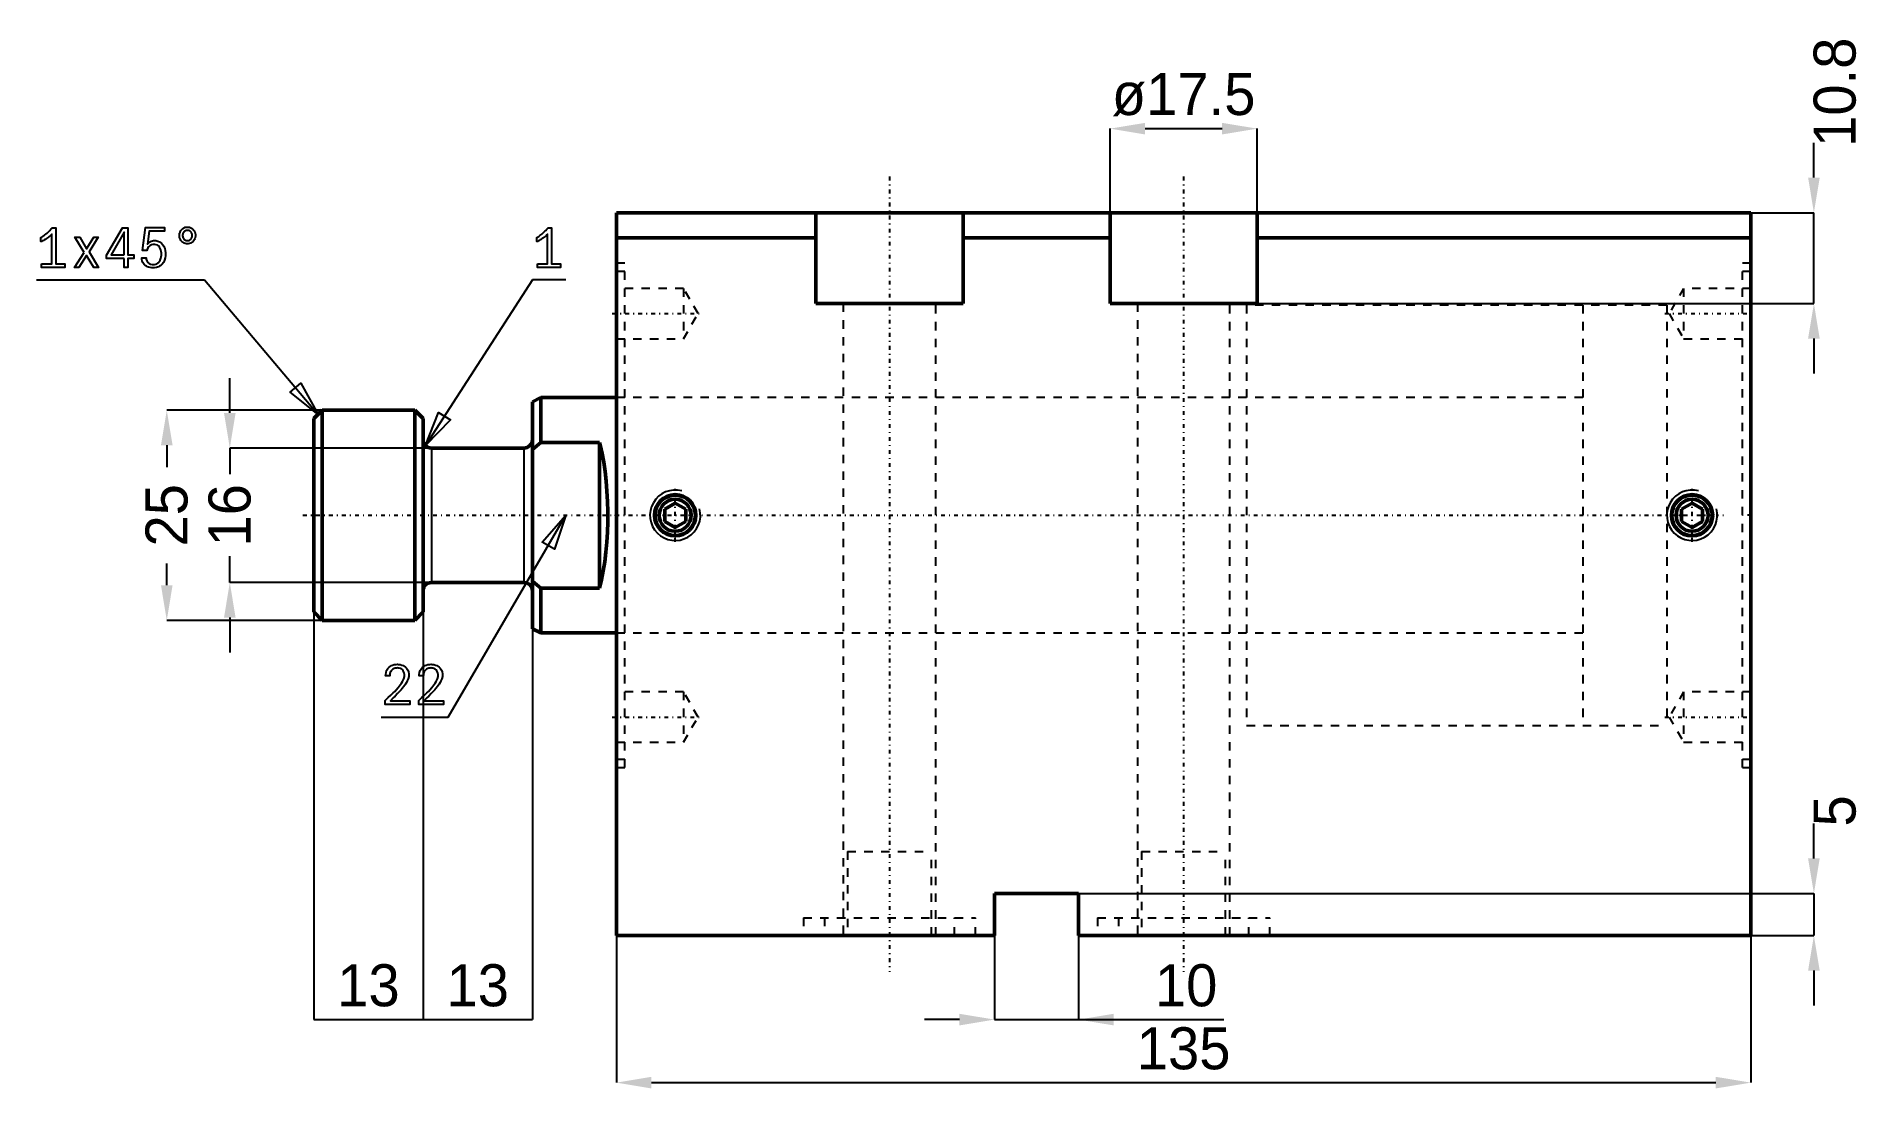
# Model space of a CAD drawing. Header units: millimetres. Extents: x -69 to 148, y -68 to 57.
import ezdxf

# ---------------------------------------------------------------- set-up
doc = ezdxf.new("R2010")
doc.units = ezdxf.units.MM
doc.linetypes.add('Center', pattern=[1.5, 0.45, -0.5, 0.05, -0.5])
doc.linetypes.add('Dashed', pattern=[2, 1, -1])
for name, color, linetype, lineweight in [('2d ConnectionPoints', 7, 'Continuous', 50), ('AM_0', 7, 'Continuous', 50), ('AM_4', 3, 'Continuous', 25), ('AM_5', 3, 'Continuous', 25), ('AM_7', 7, 'Center', 25), ('AM_9', 6, 'Dashed', 25)]:
    doc.layers.add(name, color=color, linetype=linetype, lineweight=lineweight)
doc.dimstyles.new('ISO-25', dxfattribs={"dimtxt": 2.5, "dimasz": 2.5, "dimexe": 1.25, "dimexo": 0.625, "dimtad": 1, "dimtxsty": 'Standard', "dimcen": 2.5, "dimadec": 0, "dimazin": 0, "dimtfac": 1, "dimtmove": 0, "dimatfit": 3, "dimfxl": 0, "dimarcsym": 0})

# ---------------------------------------------------------------- blocks, each defined once
blk = doc.blocks.new('1_JECX_MF_TLA_50_40_0_rod__0_in_JECX_MF_160_J_TLA_50_40_0__2')
at = {"layer": 'AM_0'}
for p, q in [((-9, 14), (-10, 13.5)), ((-10, 13.5), (-10, -13.5)), ((0, 14), (-9, 14)), ((-9, 14), (-9, 8.66)), ((-35, 12.5), (-36, 11.5)), ((-36, 11.5), (-36, -11.5)), ((-24, 12.5), (-35, 12.5)), ((-35, 12.5), (-35, -12.5)), ((-23, 11.5), (-24, 12.5)), ((-24, 12.5), (-24, -12.5)), ((-23, 11.5), (-23, -11.5)), ((-11, 8), (-22, 8)), ((-9, 8.66), (-10, 7.83)), ((-2, 8.66), (-9, 8.66)), ((-2, 8.66), (-2, -8.66)), ((-22, -8), (-11, -8)), ((-9, -8.66), (-2, -8.66)), ((-9, -8.66), (-9, -14)), ((-36, -11.5), (-35, -12.5)), ((-35, -12.5), (-24, -12.5)), ((-24, -12.5), (-23, -11.5)), ((-10, -13.5), (-9, -14)), ((-9, -14), (0, -14))]:
    blk.add_line(p, q, dxfattribs=at)
for points in [[(-2, -8.66), (-1.77, -7.67), (-1.57, -6.62), (-1.39, -5.52), (-1.25, -4.38), (-1.15, -3.2), (-1.07, -2), (-1.03, -0.78), (-1.03, 0.44), (-1.06, 1.65), (-1.12, 2.86), (-1.22, 4.04), (-1.35, 5.2), (-1.51, 6.31), (-1.71, 7.37), (-1.93, 8.38), (-2, 8.66)], [(-10, -7.83), (-9.96, -7.86), (-9, -8.66)]]:
    blk.add_lwpolyline(points, dxfattribs=at)
for centre, start, end in [((-22, 9), 180, 270), ((-11, 9), 270, 0), ((-22, -9), 90, 180), ((-11, -9), 360, 90)]:
    blk.add_arc(centre, 1, start, end, dxfattribs=at)
at = {"layer": 'AM_4'}
for p, q in [((-22, 8), (-22, -8)), ((-11, 8), (-11, -8))]:
    blk.add_line(p, q, dxfattribs=at)
at = {"layer": 'AM_7'}
blk.add_line((-37.3, 0), (131.75, 0), dxfattribs=at)
at = {"layer": 'AM_9'}
for p, q in [((125, 25), (115, 25)), ((115, 25), (115, -25)), ((125, 25), (125, -25)), ((115, 14), (0, 14)), ((0, -14), (115, -14)), ((115, -25), (125, -25))]:
    blk.add_line(p, q, dxfattribs=at)
blk = doc.blocks.new('2_JECX_MF_EXLA_50_40_0_body__0_in_JECX_MF_160_J_TLA_50_40_0__2')
at = {"layer": 'AM_0'}
for p, q in [((0, -50), (0, 36)), ((135, 36), (0, 36)), ((23.75, 36), (23.75, 25.2)), ((41.25, 25.2), (41.25, 36)), ((58.75, 36), (58.75, 25.2)), ((76.25, 25.2), (76.25, 36)), ((135, -50), (135, 36)), ((23.75, 33), (0, 33)), ((58.75, 33), (41.25, 33)), ((135, 33), (76.25, 33)), ((23.75, 25.2), (41.25, 25.2)), ((58.75, 25.2), (76.25, 25.2)), ((7, 1.44), (5.75, 0.72)), ((5.75, 0.72), (5.75, -0.72)), ((8.25, 0.72), (7, 1.44)), ((8.25, -0.72), (8.25, 0.72)), ((128, 1.44), (126.75, 0.72)), ((126.75, 0.72), (126.75, -0.72)), ((129.25, 0.72), (128, 1.44)), ((129.25, -0.72), (129.25, 0.72)), ((5.75, -0.72), (7, -1.44)), ((7, -1.44), (8.25, -0.72)), ((126.75, -0.72), (128, -1.44)), ((128, -1.44), (129.25, -0.72)), ((45, -45), (45, -50)), ((55, -45), (45, -45)), ((55, -50), (55, -45)), ((45, -50), (0, -50)), ((135, -50), (55, -50))]:
    blk.add_line(p, q, dxfattribs=at)
for centre, radius in [((7, 0), 2.46), ((7, 0), 2.4), ((128, 0), 2.46), ((128, 0), 2.4), ((7, 0), 1.9), ((128, 0), 1.9)]:
    blk.add_circle(centre, radius, dxfattribs=at)
at = {"layer": 'AM_5'}
for centre in [(7, 0), (128, 0)]:
    blk.add_arc(centre, 3, 75, 15, dxfattribs=at)
at = {"layer": 'AM_7'}
for p, q in [((32.5, 40.3), (32.5, -54.3)), ((67.5, 40.3), (67.5, -54.3)), ((-0.49, 24), (10.22, 24)), ((124.78, 24), (135.49, 24)), ((7, -3.15), (7, 3.15)), ((128, -3.15), (128, 3.15)), ((135.05, 0), (133.95, 0)), ((-0.49, -24), (10.22, -24)), ((124.78, -24), (135.49, -24))]:
    blk.add_line(p, q, dxfattribs=at)
at = {"layer": 'AM_9'}
for p, q in [((1, 30), (0, 30)), ((1, 29), (0, 29)), ((1, -30), (1, 30)), ((134, -30), (134, 30)), ((135, 30), (134, 30)), ((135, 29), (134, 29)), ((8, 27), (0, 27)), ((9.73, 24), (8, 27)), ((8, 27), (8, 21)), ((127, 27), (125.27, 24)), ((135, 27), (127, 27)), ((127, 27), (127, 21)), ((8, 21), (9.73, 24)), ((27, 25.2), (27, -50)), ((38, -50), (38, 25.2)), ((62, 25.2), (62, -50)), ((73, -50), (73, 25.2)), ((125, 25), (75, 25)), ((75, 25), (75, -25)), ((125, 25), (125, -25)), ((125.27, 24), (127, 21)), ((0, 21), (8, 21)), ((127, 21), (135, 21)), ((75, 14), (0, 14)), ((0, -14), (75, -14)), ((8, -21), (0, -21)), ((9.73, -24), (8, -21)), ((8, -21), (8, -27)), ((127, -21), (125.27, -24)), ((135, -21), (127, -21)), ((127, -21), (127, -27)), ((8, -27), (9.73, -24)), ((75, -25), (125, -25)), ((125.27, -24), (127, -27)), ((0, -27), (8, -27)), ((127, -27), (135, -27)), ((0, -29), (1, -29)), ((0, -30), (1, -30)), ((134, -29), (135, -29)), ((134, -30), (135, -30)), ((27.5, -40), (37.5, -40)), ((27.5, -40), (27.5, -50)), ((37.5, -50), (37.5, -40)), ((62.5, -40), (72.5, -40)), ((62.5, -40), (62.5, -50)), ((72.5, -50), (72.5, -40)), ((22.25, -47.9), (42.75, -47.9)), ((22.25, -47.9), (22.25, -50)), ((24.75, -47.9), (24.75, -50)), ((40.25, -50), (40.25, -47.9)), ((42.75, -50), (42.75, -47.9)), ((57.25, -47.9), (77.75, -47.9)), ((57.25, -47.9), (57.25, -50)), ((59.75, -47.9), (59.75, -50)), ((75.25, -50), (75.25, -47.9)), ((77.75, -50), (77.75, -47.9))]:
    blk.add_line(p, q, dxfattribs=at)
blk = doc.blocks.new('*D3')
at = {"layer": 'AM_5', "color": 0, "lineweight": -2}
for p, q in [((58.75, 36), (58.75, 46)), ((62.92, 46), (72.08, 46)), ((76.25, 36), (76.25, 46))]:
    blk.add_line(p, q, dxfattribs=at)
at = {"layer": 'AM_5', "color": 0}
for points in [[(62.92, 46.69), (62.92, 45.31), (58.75, 46)], [(72.08, 45.31), (72.08, 46.69), (76.25, 46)]]:
    blk.add_solid(points, dxfattribs=at)
at = {"layer": 'Defpoints', "color": 0}
for p in [(76.25, 46), (58.75, 36), (76.25, 36)]:
    blk.add_point(p, dxfattribs=at)
at = {"layer": 'AM_5', "color": 0, "insert": (67.5, 50.05), "char_height": 5, "attachment_point": 5}
blk.add_mtext('ø17.5', dxfattribs=at)
blk = doc.blocks.new('*D4')
at = {"layer": 'AM_5', "color": 0, "lineweight": -2}
for p, q in [((142.5, 40.17), (142.5, 44.33)), ((76.25, 36), (142.5, 36)), ((142.5, 25.2), (142.5, 36)), ((76.25, 25.2), (142.5, 25.2)), ((142.5, 21.03), (142.5, 16.87))]:
    blk.add_line(p, q, dxfattribs=at)
at = {"layer": 'AM_5', "color": 0}
for points in [[(141.81, 40.17), (143.19, 40.17), (142.5, 36)], [(143.19, 21.03), (141.81, 21.03), (142.5, 25.2)]]:
    blk.add_solid(points, dxfattribs=at)
at = {"layer": 'Defpoints', "color": 0}
for p in [(76.25, 36), (142.5, 36), (76.25, 25.2)]:
    blk.add_point(p, dxfattribs=at)
at = {"layer": 'AM_5', "color": 0, "insert": (145, 50.33), "char_height": 5, "attachment_point": 5, "rotation": 90}
blk.add_mtext('10.8', dxfattribs=at)
blk = doc.blocks.new('*D5')
at = {"layer": 'AM_5', "color": 0, "lineweight": -2}
for p, q in [((0, -50), (0, -67.5)), ((135, -50), (135, -67.5)), ((4.17, -67.5), (130.83, -67.5))]:
    blk.add_line(p, q, dxfattribs=at)
at = {"layer": 'AM_5', "color": 0}
for points in [[(4.17, -66.81), (4.17, -68.19), (0, -67.5)], [(130.83, -68.19), (130.83, -66.81), (135, -67.5)]]:
    blk.add_solid(points, dxfattribs=at)
at = {"layer": 'Defpoints', "color": 0}
for p in [(0, -50), (135, -50), (135, -67.5)]:
    blk.add_point(p, dxfattribs=at)
at = {"layer": 'AM_5', "color": 0, "insert": (67.5, -63.45), "char_height": 5, "attachment_point": 5}
blk.add_mtext('135', dxfattribs=at)
blk = doc.blocks.new('*D6')
at = {"layer": 'AM_5', "color": 0, "lineweight": -2}
for p, q in [((-10, -9), (-10, -60)), ((-23, -11.5), (-23, -60)), ((-23, -60), (-10, -60))]:
    blk.add_line(p, q, dxfattribs=at)
at = {"layer": 'Defpoints', "color": 0}
for p in [(-10, -9), (-23, -11.5), (-10, -60)]:
    blk.add_point(p, dxfattribs=at)
at = {"layer": 'AM_5', "color": 0, "insert": (-16.5, -55.95), "char_height": 5, "attachment_point": 5}
blk.add_mtext('13', dxfattribs=at)
blk = doc.blocks.new('*D7')
at = {"layer": 'AM_5', "color": 0, "lineweight": -2}
for p, q in [((-36, -11.5), (-36, -60)), ((-23, -11.5), (-23, -60)), ((-36, -60), (-23, -60))]:
    blk.add_line(p, q, dxfattribs=at)
at = {"layer": 'Defpoints', "color": 0}
for p in [(-36, -11.5), (-23, -11.5), (-23, -60)]:
    blk.add_point(p, dxfattribs=at)
at = {"layer": 'AM_5', "color": 0, "insert": (-29.5, -55.95), "char_height": 5, "attachment_point": 5}
blk.add_mtext('13', dxfattribs=at)
blk = doc.blocks.new('*D8')
at = {"layer": 'AM_5', "color": 0, "lineweight": -2}
for p, q in [((-35, 12.5), (-53.5, 12.5)), ((-53.5, 8.33), (-53.5, 5.72)), ((-53.5, -8.33), (-53.5, -5.72)), ((-35, -12.5), (-53.5, -12.5))]:
    blk.add_line(p, q, dxfattribs=at)
at = {"layer": 'AM_5', "color": 0}
for points in [[(-52.81, 8.33), (-54.19, 8.33), (-53.5, 12.5)], [(-54.19, -8.33), (-52.81, -8.33), (-53.5, -12.5)]]:
    blk.add_solid(points, dxfattribs=at)
at = {"layer": 'Defpoints', "color": 0}
for p in [(-53.5, 12.5), (-35, 12.5), (-35, -12.5)]:
    blk.add_point(p, dxfattribs=at)
at = {"layer": 'AM_5', "color": 0, "insert": (-53.5, 0), "char_height": 5, "attachment_point": 5, "rotation": 90}
blk.add_mtext('25', dxfattribs=at)
blk = doc.blocks.new('*D9')
at = {"layer": 'AM_5', "color": 0, "lineweight": -2}
for p, q in [((-46, 12.17), (-46, 16.33)), ((-22, 8), (-46, 8)), ((-46, 8), (-46, 4.88)), ((-46, -8), (-46, -4.88)), ((-22, -8), (-46, -8)), ((-46, -12.17), (-46, -16.33))]:
    blk.add_line(p, q, dxfattribs=at)
at = {"layer": 'AM_5', "color": 0}
for points in [[(-46.69, 12.17), (-45.31, 12.17), (-46, 8)], [(-45.31, -12.17), (-46.69, -12.17), (-46, -8)]]:
    blk.add_solid(points, dxfattribs=at)
at = {"layer": 'Defpoints', "color": 0}
for p in [(-46, 8), (-22, 8), (-22, -8)]:
    blk.add_point(p, dxfattribs=at)
at = {"layer": 'AM_5', "color": 0, "insert": (-46, 0), "char_height": 5, "attachment_point": 5, "rotation": 90}
blk.add_mtext('16', dxfattribs=at)
blk = doc.blocks.new('*D10')
at = {"layer": 'AM_5', "color": 0, "lineweight": -2}
for p, q in [((45, -45), (45, -60)), ((55, -50), (55, -60)), ((40.83, -60), (36.67, -60)), ((45, -60), (55, -60)), ((55, -60), (72.27, -60)), ((59.17, -60), (63.33, -60))]:
    blk.add_line(p, q, dxfattribs=at)
at = {"layer": 'AM_5', "color": 0}
for points in [[(40.83, -60.69), (40.83, -59.31), (45, -60)], [(59.17, -59.31), (59.17, -60.69), (55, -60)]]:
    blk.add_solid(points, dxfattribs=at)
at = {"layer": 'Defpoints', "color": 0}
for p in [(45, -45), (55, -50), (55, -60)]:
    blk.add_point(p, dxfattribs=at)
at = {"layer": 'AM_5', "color": 0, "insert": (67.8, -55.95), "char_height": 5, "attachment_point": 5}
blk.add_mtext('10', dxfattribs=at)
blk = doc.blocks.new('*D11')
at = {"layer": 'AM_5', "color": 0, "lineweight": -2}
for p, q in [((142.5, -40.83), (142.5, -36.67)), ((45, -45), (142.5, -45)), ((142.5, -45), (142.5, -50)), ((55, -50), (142.5, -50)), ((142.5, -54.17), (142.5, -58.33))]:
    blk.add_line(p, q, dxfattribs=at)
at = {"layer": 'AM_5', "color": 0}
for points in [[(141.81, -40.83), (143.19, -40.83), (142.5, -45)], [(143.19, -54.17), (141.81, -54.17), (142.5, -50)]]:
    blk.add_solid(points, dxfattribs=at)
at = {"layer": 'Defpoints', "color": 0}
for p in [(45, -45), (55, -50), (142.5, -50)]:
    blk.add_point(p, dxfattribs=at)
at = {"layer": 'AM_5', "color": 0, "insert": (145, -35.17), "char_height": 5, "attachment_point": 5, "rotation": 90}
blk.add_mtext('5', dxfattribs=at)

msp = doc.modelspace()

# ---------------------------------------------------------------- linework, layer by layer
at = {"layer": '2d ConnectionPoints'}
msp.add_point((0, 0), dxfattribs=at)
at = {"layer": 'AM_5'}
for p, q in [((-69, 28), (-49, 28)), ((-49, 28), (-35.5, 12)), ((-10, 28), (-22.707, 8.293)), ((-6, 28), (-10, 28)), ((-20, -24), (-6, 0)), ((-28, -24), (-20, -24))]:
    msp.add_line(p, q, dxfattribs=at)
for points in [[(-68.392, 29.916), (-67.196, 29.916), (-67.196, 33.432), (-67.196, 33.432), (-67.261, 33.368), (-67.369, 33.267), (-67.369, 33.267), (-67.493, 33.161), (-67.583, 33.088), (-67.583, 33.088), (-67.677, 33.015), (-67.819, 32.913), (-67.819, 32.913), (-67.962, 32.817), (-68.058, 32.757), (-68.058, 32.757), (-68.151, 32.702), (-68.281, 32.636), (-68.281, 32.636), (-68.399, 32.589), (-68.47, 32.568), (-68.47, 33.062), (-68.47, 33.062), (-68.381, 33.104), (-68.242, 33.184), (-68.242, 33.184), (-68.094, 33.285), (-67.991, 33.363), (-67.991, 33.363), (-67.887, 33.446), (-67.737, 33.576), (-67.737, 33.576), (-67.592, 33.711), (-67.499, 33.803), (-67.499, 33.803), (-67.41, 33.894), (-67.291, 34.022), (-67.291, 34.022), (-67.19, 34.14), (-67.131, 34.212), (-66.715, 34.212), (-66.715, 29.916), (-65.63, 29.916), (-65.63, 29.5), (-68.392, 29.5), (-68.392, 29.916)], [(-63.33, 31.284), (-64.428, 33.075), (-63.859, 33.075), (-63.04, 31.72), (-62.179, 33.075), (-61.662, 33.075), (-62.748, 31.326), (-61.61, 29.5), (-62.185, 29.5), (-63.05, 30.904), (-63.963, 29.5), (-64.49, 29.5), (-63.33, 31.284)], [(-58.575, 30.54), (-60.681, 30.54), (-60.681, 30.962), (-58.764, 34.212), (-58.12, 34.212), (-58.12, 30.979), (-57.419, 30.979), (-57.419, 30.54), (-58.12, 30.54), (-58.12, 29.5), (-58.575, 29.5), (-58.575, 30.54)], [(-58.569, 30.979), (-58.569, 33.666), (-60.123, 30.979), (-58.569, 30.979)], [(-55.118, 29.442), (-55.118, 29.442), (-55.265, 29.447), (-55.474, 29.473), (-55.474, 29.473), (-55.67, 29.522), (-55.794, 29.567), (-55.794, 29.567), (-55.91, 29.622), (-56.066, 29.726), (-56.066, 29.726), (-56.2, 29.855), (-56.277, 29.955), (-56.277, 29.955), (-56.342, 30.066), (-56.412, 30.252), (-56.412, 30.252), (-56.45, 30.464), (-56.457, 30.618), (-55.95, 30.618), (-55.95, 30.618), (-55.941, 30.472), (-55.891, 30.282), (-55.891, 30.282), (-55.799, 30.125), (-55.715, 30.04), (-55.715, 30.04), (-55.615, 29.969), (-55.443, 29.893), (-55.443, 29.893), (-55.245, 29.852), (-55.099, 29.845), (-55.099, 29.845), (-54.973, 29.851), (-54.801, 29.888), (-54.801, 29.888), (-54.649, 29.955), (-54.559, 30.017), (-54.559, 30.017), (-54.478, 30.09), (-54.373, 30.216), (-54.373, 30.216), (-54.289, 30.361), (-54.244, 30.468), (-54.244, 30.468), (-54.208, 30.582), (-54.168, 30.761), (-54.168, 30.761), (-54.147, 30.949), (-54.143, 31.079), (-54.143, 31.079), (-54.147, 31.199), (-54.168, 31.372), (-54.168, 31.372), (-54.206, 31.539), (-54.241, 31.647), (-54.241, 31.647), (-54.284, 31.748), (-54.363, 31.886), (-54.363, 31.886), (-54.461, 32.005), (-54.536, 32.074), (-54.536, 32.074), (-54.62, 32.133), (-54.758, 32.196), (-54.758, 32.196), (-54.914, 32.23), (-55.027, 32.236), (-55.027, 32.236), (-55.148, 32.229), (-55.318, 32.187), (-55.318, 32.187), (-55.475, 32.11), (-55.573, 32.038), (-55.573, 32.038), (-55.662, 31.953), (-55.772, 31.803), (-55.772, 31.803), (-55.853, 31.627), (-55.892, 31.495), (-56.386, 31.495), (-56.048, 34.225), (-53.753, 34.225), (-53.753, 33.803), (-55.586, 33.803), (-55.794, 32.24), (-55.794, 32.24), (-55.725, 32.324), (-55.618, 32.434), (-55.618, 32.434), (-55.505, 32.524), (-55.427, 32.573), (-55.427, 32.573), (-55.345, 32.613), (-55.212, 32.657), (-55.212, 32.657), (-55.066, 32.681), (-54.962, 32.685), (-54.962, 32.685), (-54.803, 32.676), (-54.58, 32.631), (-54.58, 32.631), (-54.378, 32.548), (-54.254, 32.471), (-54.254, 32.471), (-54.14, 32.379), (-53.99, 32.217), (-53.99, 32.217), (-53.867, 32.029), (-53.799, 31.887), (-53.799, 31.887), (-53.743, 31.736), (-53.682, 31.498), (-53.682, 31.498), (-53.649, 31.244), (-53.643, 31.067), (-53.643, 31.067), (-53.65, 30.88), (-53.689, 30.616), (-53.689, 30.616), (-53.761, 30.372), (-53.828, 30.22), (-53.828, 30.22), (-53.908, 30.079), (-54.051, 29.892), (-54.051, 29.892), (-54.22, 29.735), (-54.348, 29.646), (-54.348, 29.646), (-54.486, 29.573), (-54.708, 29.493), (-54.708, 29.493), (-54.948, 29.45), (-55.118, 29.442)], [(-51.044, 32.295), (-51.044, 32.295), (-51.146, 32.3), (-51.294, 32.329), (-51.294, 32.329), (-51.435, 32.381), (-51.525, 32.43), (-51.525, 32.43), (-51.609, 32.488), (-51.723, 32.589), (-51.723, 32.589), (-51.82, 32.707), (-51.876, 32.795), (-51.876, 32.795), (-51.922, 32.889), (-51.973, 33.036), (-51.973, 33.036), (-52, 33.19), (-52.005, 33.296), (-52.005, 33.296), (-52, 33.402), (-51.973, 33.556), (-51.973, 33.556), (-51.922, 33.703), (-51.876, 33.797), (-51.876, 33.797), (-51.82, 33.885), (-51.723, 34.003), (-51.723, 34.003), (-51.609, 34.104), (-51.525, 34.162), (-51.525, 34.162), (-51.435, 34.211), (-51.294, 34.263), (-51.294, 34.263), (-51.146, 34.292), (-51.044, 34.297), (-51.044, 34.297), (-50.941, 34.292), (-50.794, 34.263), (-50.794, 34.263), (-50.654, 34.211), (-50.564, 34.162), (-50.564, 34.162), (-50.48, 34.104), (-50.367, 34.004), (-50.367, 34.004), (-50.271, 33.886), (-50.216, 33.798), (-50.216, 33.798), (-50.17, 33.705), (-50.12, 33.558), (-50.12, 33.558), (-50.093, 33.403), (-50.088, 33.296), (-50.088, 33.296), (-50.093, 33.189), (-50.12, 33.034), (-50.12, 33.034), (-50.17, 32.887), (-50.216, 32.794), (-50.216, 32.794), (-50.271, 32.706), (-50.367, 32.588), (-50.367, 32.588), (-50.48, 32.488), (-50.564, 32.43), (-50.564, 32.43), (-50.654, 32.381), (-50.794, 32.329), (-50.794, 32.329), (-50.941, 32.3), (-51.044, 32.295)], [(-51.044, 32.691), (-51.044, 32.691), (-50.982, 32.695), (-50.893, 32.712), (-50.893, 32.712), (-50.808, 32.743), (-50.754, 32.773), (-50.754, 32.773), (-50.703, 32.808), (-50.635, 32.869), (-50.635, 32.869), (-50.576, 32.94), (-50.543, 32.994), (-50.543, 32.994), (-50.515, 33.051), (-50.485, 33.139), (-50.485, 33.139), (-50.468, 33.232), (-50.465, 33.296), (-50.465, 33.296), (-50.468, 33.36), (-50.485, 33.453), (-50.485, 33.453), (-50.515, 33.541), (-50.543, 33.598), (-50.543, 33.598), (-50.576, 33.652), (-50.635, 33.723), (-50.635, 33.723), (-50.703, 33.784), (-50.754, 33.819), (-50.754, 33.819), (-50.808, 33.849), (-50.893, 33.88), (-50.893, 33.88), (-50.982, 33.897), (-51.044, 33.901), (-51.044, 33.901), (-51.105, 33.897), (-51.194, 33.88), (-51.194, 33.88), (-51.28, 33.849), (-51.334, 33.819), (-51.334, 33.819), (-51.386, 33.784), (-51.455, 33.723), (-51.455, 33.723), (-51.515, 33.652), (-51.549, 33.598), (-51.549, 33.598), (-51.578, 33.541), (-51.609, 33.453), (-51.609, 33.453), (-51.625, 33.36), (-51.629, 33.296), (-51.629, 33.296), (-51.625, 33.232), (-51.609, 33.139), (-51.609, 33.139), (-51.578, 33.051), (-51.549, 32.994), (-51.549, 32.994), (-51.515, 32.94), (-51.455, 32.869), (-51.455, 32.869), (-51.386, 32.808), (-51.334, 32.773), (-51.334, 32.773), (-51.28, 32.743), (-51.194, 32.712), (-51.194, 32.712), (-51.105, 32.695), (-51.044, 32.691)], [(-9.392, 29.916), (-8.196, 29.916), (-8.196, 33.432), (-8.196, 33.432), (-8.261, 33.368), (-8.369, 33.267), (-8.369, 33.267), (-8.493, 33.161), (-8.583, 33.088), (-8.583, 33.088), (-8.677, 33.015), (-8.819, 32.913), (-8.819, 32.913), (-8.962, 32.817), (-9.057, 32.757), (-9.057, 32.757), (-9.151, 32.702), (-9.281, 32.636), (-9.281, 32.636), (-9.399, 32.589), (-9.47, 32.568), (-9.47, 33.062), (-9.47, 33.062), (-9.381, 33.104), (-9.242, 33.184), (-9.242, 33.184), (-9.094, 33.285), (-8.991, 33.363), (-8.991, 33.363), (-8.887, 33.446), (-8.737, 33.576), (-8.737, 33.576), (-8.592, 33.711), (-8.498, 33.803), (-8.498, 33.803), (-8.41, 33.894), (-8.291, 34.022), (-8.291, 34.022), (-8.19, 34.14), (-8.131, 34.212), (-7.715, 34.212), (-7.715, 29.916), (-6.63, 29.916), (-6.63, 29.5), (-9.392, 29.5), (-9.392, 29.916)], [(-35.5, 12), (-38.824, 14.647), (-37.55, 15.722), (-35.5, 12)], [(-22.707, 8.293), (-21.15, 12.246), (-19.749, 11.343), (-22.707, 8.293)], [(-6, 0), (-7.38, -4.019), (-8.819, -3.179), (-6, 0)], [(-27.353, -21.889), (-27.353, -21.889), (-27.139, -21.693), (-26.834, -21.408), (-26.834, -21.408), (-26.548, -21.131), (-26.369, -20.951), (-26.369, -20.951), (-26.196, -20.77), (-25.949, -20.486), (-25.949, -20.486), (-25.716, -20.186), (-25.569, -19.978), (-25.569, -19.978), (-25.439, -19.77), (-25.298, -19.474), (-25.298, -19.474), (-25.223, -19.197), (-25.208, -19.023), (-25.208, -19.023), (-25.213, -18.925), (-25.236, -18.786), (-25.236, -18.786), (-25.279, -18.657), (-25.319, -18.577), (-25.319, -18.577), (-25.366, -18.503), (-25.45, -18.404), (-25.45, -18.404), (-25.549, -18.321), (-25.623, -18.275), (-25.623, -18.275), (-25.702, -18.236), (-25.828, -18.195), (-25.828, -18.195), (-25.962, -18.172), (-26.056, -18.168), (-26.056, -18.168), (-26.161, -18.172), (-26.308, -18.195), (-26.308, -18.195), (-26.445, -18.238), (-26.531, -18.278), (-26.531, -18.278), (-26.611, -18.326), (-26.716, -18.414), (-26.716, -18.414), (-26.806, -18.518), (-26.856, -18.598), (-26.856, -18.598), (-26.898, -18.685), (-26.944, -18.827), (-26.944, -18.827), (-26.968, -18.983), (-26.973, -19.094), (-27.46, -19.094), (-27.46, -19.094), (-27.453, -18.927), (-27.413, -18.695), (-27.413, -18.695), (-27.34, -18.485), (-27.272, -18.356), (-27.272, -18.356), (-27.191, -18.239), (-27.051, -18.085), (-27.051, -18.085), (-26.886, -17.958), (-26.763, -17.888), (-26.763, -17.888), (-26.633, -17.831), (-26.427, -17.769), (-26.427, -17.769), (-26.209, -17.735), (-26.056, -17.729), (-26.056, -17.729), (-25.914, -17.735), (-25.708, -17.766), (-25.708, -17.766), (-25.511, -17.825), (-25.384, -17.878), (-25.384, -17.878), (-25.264, -17.944), (-25.103, -18.063), (-25.103, -18.063), (-24.965, -18.207), (-24.885, -18.317), (-24.885, -18.317), (-24.818, -18.437), (-24.745, -18.633), (-24.745, -18.633), (-24.705, -18.847), (-24.698, -19), (-24.698, -19), (-24.709, -19.173), (-24.767, -19.439), (-24.767, -19.439), (-24.875, -19.713), (-24.974, -19.9), (-24.974, -19.9), (-25.088, -20.086), (-25.274, -20.355), (-25.274, -20.355), (-25.476, -20.611), (-25.619, -20.776), (-25.619, -20.776), (-25.774, -20.943), (-26.034, -21.214), (-26.034, -21.214), (-26.327, -21.51), (-26.541, -21.72), (-26.885, -22.058), (-24.558, -22.061), (-24.558, -22.5), (-27.526, -22.5), (-27.526, -22.045), (-27.353, -21.889)], [(-23.353, -21.889), (-23.353, -21.889), (-23.139, -21.693), (-22.834, -21.408), (-22.834, -21.408), (-22.548, -21.131), (-22.369, -20.951), (-22.369, -20.951), (-22.196, -20.77), (-21.949, -20.486), (-21.949, -20.486), (-21.716, -20.186), (-21.569, -19.978), (-21.569, -19.978), (-21.439, -19.77), (-21.298, -19.474), (-21.298, -19.474), (-21.223, -19.197), (-21.208, -19.023), (-21.208, -19.023), (-21.213, -18.925), (-21.236, -18.786), (-21.236, -18.786), (-21.279, -18.657), (-21.319, -18.577), (-21.319, -18.577), (-21.366, -18.503), (-21.45, -18.404), (-21.45, -18.404), (-21.549, -18.321), (-21.623, -18.275), (-21.623, -18.275), (-21.702, -18.236), (-21.828, -18.195), (-21.828, -18.195), (-21.962, -18.172), (-22.056, -18.168), (-22.056, -18.168), (-22.161, -18.172), (-22.308, -18.195), (-22.308, -18.195), (-22.445, -18.238), (-22.531, -18.278), (-22.531, -18.278), (-22.611, -18.326), (-22.716, -18.414), (-22.716, -18.414), (-22.806, -18.518), (-22.856, -18.598), (-22.856, -18.598), (-22.898, -18.685), (-22.944, -18.827), (-22.944, -18.827), (-22.968, -18.983), (-22.973, -19.094), (-23.46, -19.094), (-23.46, -19.094), (-23.453, -18.927), (-23.413, -18.695), (-23.413, -18.695), (-23.34, -18.485), (-23.272, -18.356), (-23.272, -18.356), (-23.191, -18.239), (-23.051, -18.085), (-23.051, -18.085), (-22.886, -17.958), (-22.763, -17.888), (-22.763, -17.888), (-22.633, -17.831), (-22.427, -17.769), (-22.427, -17.769), (-22.209, -17.735), (-22.056, -17.729), (-22.056, -17.729), (-21.914, -17.735), (-21.708, -17.766), (-21.708, -17.766), (-21.511, -17.825), (-21.384, -17.878), (-21.384, -17.878), (-21.264, -17.944), (-21.103, -18.063), (-21.103, -18.063), (-20.965, -18.207), (-20.885, -18.317), (-20.885, -18.317), (-20.818, -18.437), (-20.745, -18.633), (-20.745, -18.633), (-20.705, -18.847), (-20.698, -19), (-20.698, -19), (-20.709, -19.173), (-20.767, -19.439), (-20.767, -19.439), (-20.875, -19.713), (-20.974, -19.9), (-20.974, -19.9), (-21.088, -20.086), (-21.274, -20.355), (-21.274, -20.355), (-21.476, -20.611), (-21.619, -20.776), (-21.619, -20.776), (-21.774, -20.943), (-22.034, -21.214), (-22.034, -21.214), (-22.327, -21.51), (-22.541, -21.72), (-22.885, -22.058), (-20.558, -22.061), (-20.558, -22.5), (-23.526, -22.5), (-23.526, -22.045), (-23.353, -21.889)]]:
    msp.add_lwpolyline(points, dxfattribs=at)

# ---------------------------------------------------------------- block references
for name in ['2_JECX_MF_EXLA_50_40_0_body__0_in_JECX_MF_160_J_TLA_50_40_0__2', '1_JECX_MF_TLA_50_40_0_rod__0_in_JECX_MF_160_J_TLA_50_40_0__2']:
    msp.add_blockref(name, (0, 0))

# ---------------------------------------------------------------- dimensions: what is measured, and where the dimension line sits
for base, p1, p2, text, picture, middle in [((142.5, 36), (76.25, 25.2), (76.25, 36), '10.8', '*D4', (145, 50.333)), ((-46, 8), (-22, -8), (-22, 8), '16', '*D9', (-46, 0)), ((-53.5, 12.5), (-35, -12.5), (-35, 12.5), '25', '*D8', (-53.5, 0)), ((142.5, -50), (45, -45), (55, -50), '5', '*D11', (145, -35.167))]:
    dim = msp.add_linear_dim(base=base, p1=p1, p2=p2, angle=90, text=text, dimstyle='ISO-25', override={"dimtxt": 5, "dimasz": 4.166667, "dimexe": 0, "dimexo": 0, "dimgap": 1.5}, dxfattribs=at)
    dim.commit()
    dim.dimension.update_dxf_attribs({"geometry": picture, "text_midpoint": middle, "dimtype": 160, "text_rotation": 90})
for base, p1, p2, text, override, picture, middle in [((76.25, 46), (58.75, 36), (76.25, 36), 'ø17.5', {"dimtxt": 5, "dimasz": 4.166667, "dimexe": 0, "dimexo": 0, "dimgap": 1.5}, '*D3', (67.5, 46)), ((-10, -60), (-23, -11.5), (-10, -9), '13', {"dimtxt": 5, "dimasz": 0, "dimexe": 0, "dimexo": 0, "dimgap": 1.5}, '*D6', (-16.5, -60)), ((-23, -60), (-36, -11.5), (-23, -11.5), '13', {"dimtxt": 5, "dimasz": 0, "dimexe": 0, "dimexo": 0, "dimgap": 1.5}, '*D7', (-29.5, -60)), ((55, -60), (45, -45), (55, -50), '10', {"dimtxt": 5, "dimasz": 4.166667, "dimexe": 0, "dimexo": 0, "dimgap": 1.5}, '*D10', (67.799, -60)), ((135, -67.5), (0, -50), (135, -50), '135', {"dimtxt": 5, "dimasz": 4.166667, "dimexe": 0, "dimexo": 0, "dimgap": 1.5}, '*D5', (67.5, -67.5))]:
    dim = msp.add_linear_dim(base=base, p1=p1, p2=p2, text=text, dimstyle='ISO-25', override=override, dxfattribs=at)
    dim.commit()
    dim.dimension.update_dxf_attribs({"geometry": picture, "text_midpoint": middle, "dimtype": 160})

doc.saveas('drawing.dxf')
